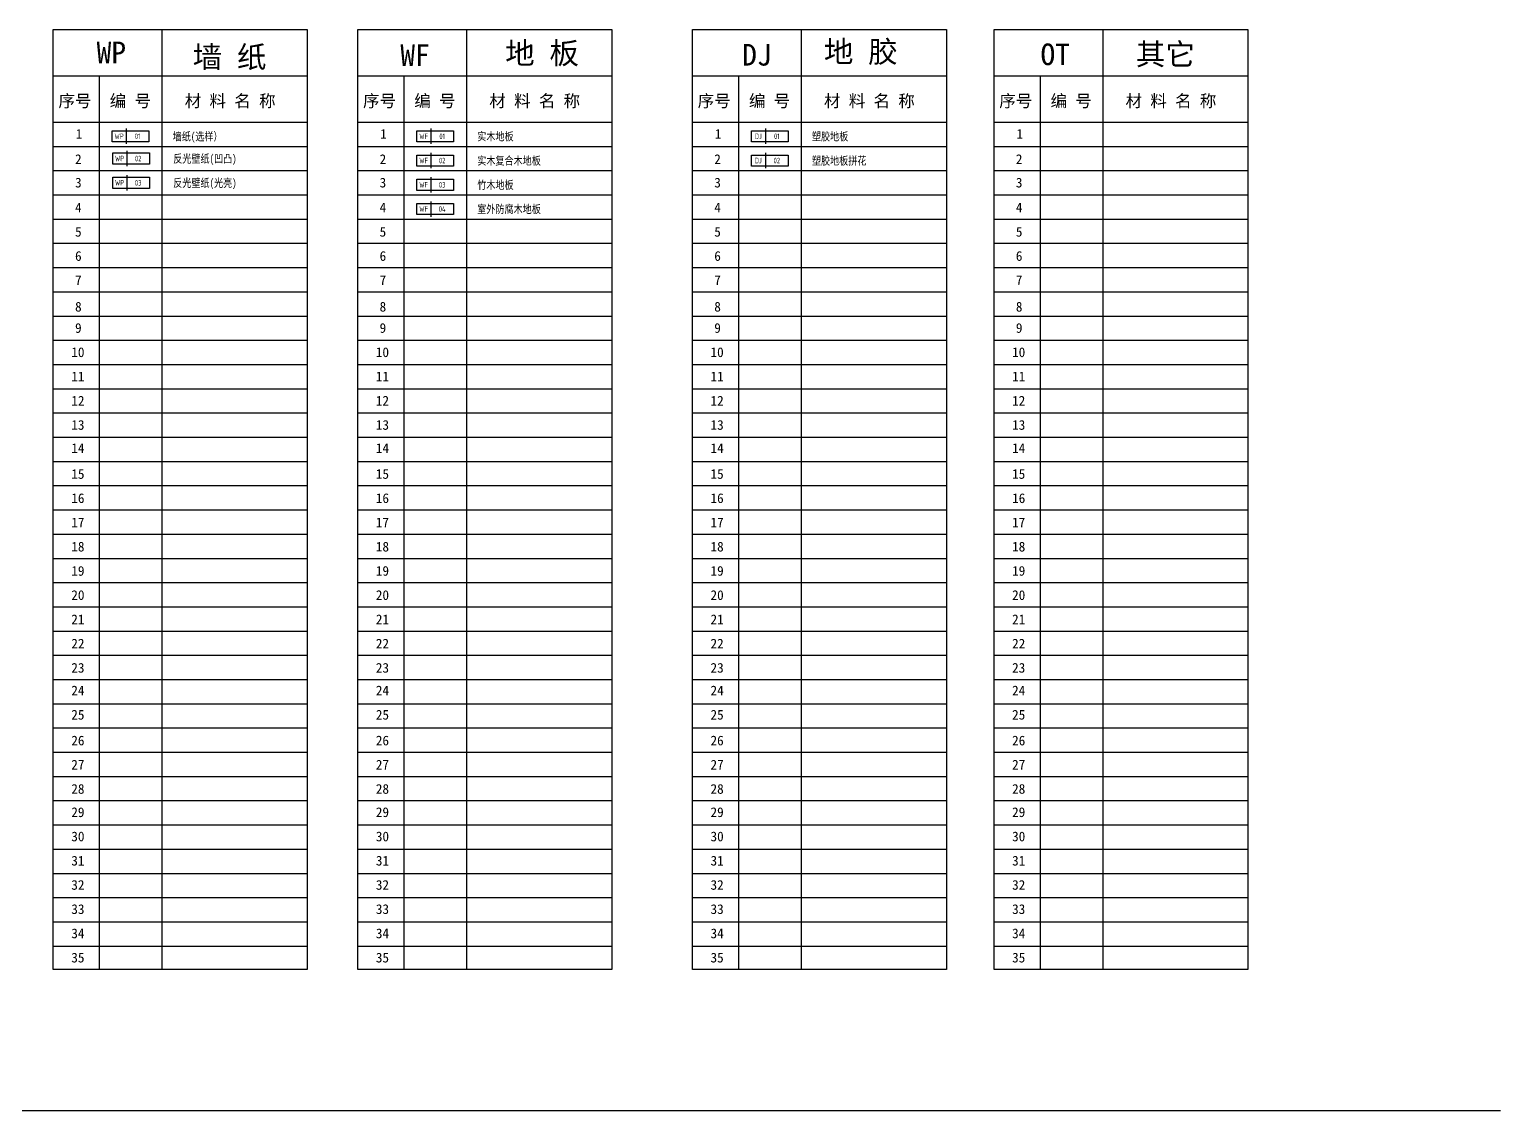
# Model space of a CAD drawing. Header units: millimetres. Extents: x -108685 to 756730, y -311791 to -113.
# Drawn here: x -36820 to -23225, y -290623 to -280632 of the extents above; entities that cross this region are included whole.
import ezdxf
from ezdxf.enums import TextEntityAlignment as Align

# ---------------------------------------------------------------- set-up
doc = ezdxf.new("R2010")
doc.units = ezdxf.units.MM
doc.layers.add('AQ3-【土建墙体】Original_wall', color=160, linetype='Continuous')
doc.layers.add('XX9-【标注引线】Dim', color=44, linetype='Continuous')
doc.styles.add('BLIP', font='ARCHSTYL.SHX', dxfattribs={"width": 0.75, "height": 12})
doc.styles.add('LRL-DIMT', font='archquik.shx', dxfattribs={"width": 0.8})
doc.styles.add('LRL-TXT1', font='NSimSun.ttf', dxfattribs={"width": 0.8})
doc.styles.add('新宋体', font='NSimSun.ttf')
doc.styles.add('黑体', font='simhei.ttf')

# ---------------------------------------------------------------- blocks, each defined once
blk = doc.blocks.new('FIN-REF')
for p, q in [((0, -3.5), (0, 3.5)), ((0, 3.5), (23, 3.5)), ((9, -4.83), (9, 4.83)), ((23, 3.5), (23, -3.5)), ((23, -3.5), (0, -3.5))]:
    blk.add_line(p, q)
at = {"style": 'BLIP', "width": 0.8, "flags": 4}
for p in [(-1.25, -3.33), (-1.16, -7.76)]:
    blk.add_attdef('ITEM', text='', height=3.5, dxfattribs=at).set_placement(p, align=Align.BOTTOM_RIGHT)
for tag, p in [('ITEM', (4.27, 0.01)), ('NUM', (15.95, 0.01)), ('ITEM', (10.51, -6.85)), ('ITEM', (10.51, -11.28))]:
    blk.add_attdef(tag, text='', height=3.5, dxfattribs=at).set_placement(p, align=Align.MIDDLE)
for p in [(23.89, -3.41), (24.07, -7.75)]:
    blk.add_attdef('ITEM', text='', height=3.5, dxfattribs=at).set_placement(p, align=Align.BOTTOM_LEFT)

msp = doc.modelspace()

# ---------------------------------------------------------------- linework, layer by layer
for p, q in [((-36599.7, -280632.4), (-34253.5, -280632.4)), ((-35595.3, -280632.4), (-35595.3, -289318.8)), ((-34253.5, -280632.4), (-34253.5, -289318.8)), ((-33785.4, -280632.4), (-31439.1, -280632.4)), ((-32780.9, -280632.4), (-32780.9, -289318.8)), ((-31439.1, -280632.4), (-31439.1, -289318.8)), ((-30692.7, -280632.4), (-28346.5, -280632.4)), ((-29688.3, -280632.4), (-29688.3, -289318.8)), ((-28346.5, -280632.4), (-28346.5, -289318.8)), ((-27905.8, -280632.4), (-25559.5, -280632.4)), ((-26901.3, -280632.4), (-26901.3, -289318.8)), ((-25559.5, -280632.4), (-25559.5, -289318.8)), ((-36599.7, -281060.9), (-34253.5, -281060.9)), ((-36175.1, -281060.9), (-36175.1, -289318.8)), ((-33785.4, -281060.9), (-31439.1, -281060.9)), ((-33360.7, -281060.9), (-33360.7, -289318.8)), ((-30692.7, -281060.9), (-28346.5, -281060.9)), ((-30268.1, -281060.9), (-30268.1, -289318.8)), ((-27905.8, -281060.9), (-25559.5, -281060.9)), ((-27481.1, -281060.9), (-27481.1, -289318.8)), ((-36599.7, -281489.4), (-34253.5, -281489.4)), ((-33785.4, -281489.4), (-31439.1, -281489.4)), ((-30692.7, -281489.4), (-28346.5, -281489.4)), ((-27905.8, -281489.4), (-25559.5, -281489.4)), ((-36599.7, -281713.4), (-34253.5, -281713.4)), ((-33785.4, -281713.4), (-31439.1, -281713.4)), ((-30692.7, -281713.4), (-28346.5, -281713.4)), ((-27905.8, -281713.4), (-25559.5, -281713.4)), ((-36599.7, -281937.3), (-34253.5, -281937.3)), ((-33785.4, -281937.3), (-31439.1, -281937.3)), ((-30692.7, -281937.3), (-28346.5, -281937.3)), ((-27905.8, -281937.3), (-25559.5, -281937.3)), ((-36599.7, -282161.2), (-34253.5, -282161.2)), ((-33785.4, -282161.2), (-31439.1, -282161.2)), ((-30692.7, -282161.2), (-28346.5, -282161.2)), ((-27905.8, -282161.2), (-25559.5, -282161.2)), ((-36599.7, -282385.1), (-34253.5, -282385.1)), ((-33785.4, -282385.1), (-31439.1, -282385.1)), ((-30692.7, -282385.1), (-28346.5, -282385.1)), ((-27905.8, -282385.1), (-25559.5, -282385.1)), ((-36599.7, -282609.1), (-34253.5, -282609.1)), ((-33785.4, -282609.1), (-31439.1, -282609.1)), ((-30692.7, -282609.1), (-28346.5, -282609.1)), ((-27905.8, -282609.1), (-25559.5, -282609.1)), ((-36599.7, -282833), (-34253.5, -282833)), ((-33785.4, -282833), (-31439.1, -282833)), ((-30692.7, -282833), (-28346.5, -282833)), ((-27905.8, -282833), (-25559.5, -282833)), ((-36599.7, -283056.9), (-34253.5, -283056.9)), ((-33785.4, -283056.9), (-31439.1, -283056.9)), ((-30692.7, -283056.9), (-28346.5, -283056.9)), ((-27905.8, -283056.9), (-25559.5, -283056.9)), ((-36599.7, -283280.9), (-34253.5, -283280.9)), ((-33785.4, -283280.9), (-31439.1, -283280.9)), ((-30692.7, -283280.9), (-28346.5, -283280.9)), ((-27905.8, -283280.9), (-25559.5, -283280.9)), ((-36599.7, -283504.8), (-34253.5, -283504.8)), ((-33785.4, -283504.8), (-31439.1, -283504.8)), ((-30692.7, -283504.8), (-28346.5, -283504.8)), ((-27905.8, -283504.8), (-25559.5, -283504.8)), ((-36599.7, -283728.7), (-34253.5, -283728.7)), ((-33785.4, -283728.7), (-31439.1, -283728.7)), ((-30692.7, -283728.7), (-28346.5, -283728.7)), ((-27905.8, -283728.7), (-25559.5, -283728.7)), ((-36599.7, -283952.6), (-34253.5, -283952.6)), ((-33785.4, -283952.6), (-31439.1, -283952.6)), ((-30692.7, -283952.6), (-28346.5, -283952.6)), ((-27905.8, -283952.6), (-25559.5, -283952.6)), ((-36599.7, -284176.6), (-34253.5, -284176.6)), ((-33785.4, -284176.6), (-31439.1, -284176.6)), ((-30692.7, -284176.6), (-28346.5, -284176.6)), ((-27905.8, -284176.6), (-25559.5, -284176.6)), ((-36599.7, -284400.5), (-34253.5, -284400.5)), ((-33785.4, -284400.5), (-31439.1, -284400.5)), ((-30692.7, -284400.5), (-28346.5, -284400.5)), ((-27905.8, -284400.5), (-25559.5, -284400.5)), ((-36599.7, -284624.4), (-34253.5, -284624.4)), ((-33785.4, -284624.4), (-31439.1, -284624.4)), ((-30692.7, -284624.4), (-28346.5, -284624.4)), ((-27905.8, -284624.4), (-25559.5, -284624.4)), ((-36599.7, -284848.4), (-34253.5, -284848.4)), ((-33785.4, -284848.4), (-31439.1, -284848.4)), ((-30692.7, -284848.4), (-28346.5, -284848.4)), ((-27905.8, -284848.4), (-25559.5, -284848.4)), ((-36599.7, -285072.3), (-34253.5, -285072.3)), ((-33785.4, -285072.3), (-31439.1, -285072.3)), ((-30692.7, -285072.3), (-28346.5, -285072.3)), ((-27905.8, -285072.3), (-25559.5, -285072.3)), ((-36599.7, -285296.2), (-34253.5, -285296.2)), ((-33785.4, -285296.2), (-31439.1, -285296.2)), ((-30692.7, -285296.2), (-28346.5, -285296.2)), ((-27905.8, -285296.2), (-25559.5, -285296.2)), ((-36599.7, -285520.1), (-34253.5, -285520.1)), ((-33785.4, -285520.1), (-31439.1, -285520.1)), ((-30692.7, -285520.1), (-28346.5, -285520.1)), ((-27905.8, -285520.1), (-25559.5, -285520.1)), ((-36599.7, -285744.1), (-34253.5, -285744.1)), ((-33785.4, -285744.1), (-31439.1, -285744.1)), ((-30692.7, -285744.1), (-28346.5, -285744.1)), ((-27905.8, -285744.1), (-25559.5, -285744.1)), ((-36599.7, -285968), (-34253.5, -285968)), ((-33785.4, -285968), (-31439.1, -285968)), ((-30692.7, -285968), (-28346.5, -285968)), ((-27905.8, -285968), (-25559.5, -285968)), ((-36599.7, -286191.9), (-34253.5, -286191.9)), ((-33785.4, -286191.9), (-31439.1, -286191.9)), ((-30692.7, -286191.9), (-28346.5, -286191.9)), ((-27905.8, -286191.9), (-25559.5, -286191.9)), ((-36599.7, -286415.9), (-34253.5, -286415.9)), ((-33785.4, -286415.9), (-31439.1, -286415.9)), ((-30692.7, -286415.9), (-28346.5, -286415.9)), ((-27905.8, -286415.9), (-25559.5, -286415.9)), ((-36599.7, -286639.8), (-34253.5, -286639.8)), ((-33785.4, -286639.8), (-31439.1, -286639.8)), ((-30692.7, -286639.8), (-28346.5, -286639.8)), ((-27905.8, -286639.8), (-25559.5, -286639.8)), ((-36599.7, -286863.7), (-34253.5, -286863.7)), ((-33785.4, -286863.7), (-31439.1, -286863.7)), ((-30692.7, -286863.7), (-28346.5, -286863.7)), ((-27905.8, -286863.7), (-25559.5, -286863.7)), ((-36599.7, -287087.6), (-34253.5, -287087.6)), ((-33785.4, -287087.6), (-31439.1, -287087.6)), ((-30692.7, -287087.6), (-28346.5, -287087.6)), ((-27905.8, -287087.6), (-25559.5, -287087.6)), ((-36599.7, -287311.6), (-34253.5, -287311.6)), ((-33785.4, -287311.6), (-31439.1, -287311.6)), ((-30692.7, -287311.6), (-28346.5, -287311.6)), ((-27905.8, -287311.6), (-25559.5, -287311.6)), ((-36599.7, -287535.5), (-34253.5, -287535.5)), ((-33785.4, -287535.5), (-31439.1, -287535.5)), ((-30692.7, -287535.5), (-28346.5, -287535.5)), ((-27905.8, -287535.5), (-25559.5, -287535.5)), ((-36599.7, -287759.4), (-34253.5, -287759.4)), ((-33785.4, -287759.4), (-31439.1, -287759.4)), ((-30692.7, -287759.4), (-28346.5, -287759.4)), ((-27905.8, -287759.4), (-25559.5, -287759.4)), ((-36599.7, -287983.3), (-34253.5, -287983.3)), ((-33785.4, -287983.3), (-31439.1, -287983.3)), ((-30692.7, -287983.3), (-28346.5, -287983.3)), ((-27905.8, -287983.3), (-25559.5, -287983.3)), ((-36599.7, -288207.3), (-34253.5, -288207.3)), ((-33785.4, -288207.3), (-31439.1, -288207.3)), ((-30692.7, -288207.3), (-28346.5, -288207.3)), ((-27905.8, -288207.3), (-25559.5, -288207.3)), ((-36599.7, -288431.2), (-34253.5, -288431.2)), ((-33785.4, -288431.2), (-31439.1, -288431.2)), ((-30692.7, -288431.2), (-28346.5, -288431.2)), ((-27905.8, -288431.2), (-25559.5, -288431.2)), ((-36599.7, -288655.1), (-34253.5, -288655.1)), ((-33785.4, -288655.1), (-31439.1, -288655.1)), ((-30692.7, -288655.1), (-28346.5, -288655.1)), ((-27905.8, -288655.1), (-25559.5, -288655.1)), ((-36599.7, -288879.1), (-34253.5, -288879.1)), ((-33785.4, -288879.1), (-31439.1, -288879.1)), ((-30692.7, -288879.1), (-28346.5, -288879.1)), ((-27905.8, -288879.1), (-25559.5, -288879.1)), ((-36599.7, -289103), (-34253.5, -289103)), ((-33785.4, -289103), (-31439.1, -289103)), ((-30692.7, -289103), (-28346.5, -289103)), ((-27905.8, -289103), (-25559.5, -289103))]:
    msp.add_line(p, q)
for points in [[(-34253.5, -281060.9), (-34253.5, -289318.8), (-36599.7, -289318.8), (-36599.7, -280632.4)], [(-31439.1, -281060.9), (-31439.1, -289318.8), (-33785.4, -289318.8), (-33785.4, -280632.4)], [(-28346.5, -281060.9), (-28346.5, -289318.8), (-30692.7, -289318.8), (-30692.7, -280632.4)], [(-25559.5, -281060.9), (-25559.5, -289318.8), (-27905.8, -289318.8), (-27905.8, -280632.4)]]:
    msp.add_lwpolyline(points)
at = {"layer": 'AQ3-【土建墙体】Original_wall'}
msp.add_line((-49349.6, -290623.4), (-23225.1, -290623.4), dxfattribs=at)

# ---------------------------------------------------------------- block references
ref = msp.add_blockref('FIN-REF', (-36054.4, -281620.3), dxfattribs=dict(xscale=14.67391304340708, yscale=14.67391304340708, zscale=14.67391304340708))
ref.add_attrib('ITEM', 'WP', dxfattribs={"height": 51.36, "style": 'LRL-DIMT', "width": 0.8}).set_placement((-35991.6, -281620.1), align=Align.MIDDLE)
ref.add_attrib('NUM', '01', dxfattribs={"height": 51.36, "style": 'LRL-DIMT', "width": 0.8}).set_placement((-35820.2, -281620.1), align=Align.MIDDLE)
ref = msp.add_blockref('FIN-REF', (-33240, -281620.3), dxfattribs=dict(xscale=14.67391304340708, yscale=14.67391304340708, zscale=14.67391304340708))
ref.add_attrib('ITEM', 'WF', dxfattribs={"height": 51.36, "style": 'LRL-DIMT', "width": 0.8}).set_placement((-33177.3, -281620.1), align=Align.MIDDLE)
ref.add_attrib('NUM', '01', dxfattribs={"height": 51.36, "style": 'LRL-DIMT', "width": 0.8}).set_placement((-33005.9, -281620.1), align=Align.MIDDLE)
ref = msp.add_blockref('FIN-REF', (-30147.3, -281620.3), dxfattribs=dict(xscale=14.67391304340708, yscale=14.67391304340708, zscale=14.67391304340708))
ref.add_attrib('ITEM', 'DJ', dxfattribs={"height": 51.36, "style": 'LRL-DIMT', "width": 0.8}).set_placement((-30084.6, -281620.1), align=Align.MIDDLE)
ref.add_attrib('NUM', '01', dxfattribs={"height": 51.36, "style": 'LRL-DIMT', "width": 0.8}).set_placement((-29913.2, -281620.1), align=Align.MIDDLE)
ref = msp.add_blockref('FIN-REF', (-36049.2, -281825.7), dxfattribs=dict(xscale=14.67391304340708, yscale=14.67391304340708, zscale=14.67391304340708))
ref.add_attrib('ITEM', 'WP', dxfattribs={"height": 51.36, "style": 'LRL-DIMT', "width": 0.8}).set_placement((-35986.5, -281825.5), align=Align.MIDDLE)
ref.add_attrib('NUM', '02', dxfattribs={"height": 51.36, "style": 'LRL-DIMT', "width": 0.8}).set_placement((-35815.1, -281825.5), align=Align.MIDDLE)
ref = msp.add_blockref('FIN-REF', (-33240, -281844.3), dxfattribs=dict(xscale=14.67391304340708, yscale=14.67391304340708, zscale=14.67391304340708))
ref.add_attrib('ITEM', 'WF', dxfattribs={"height": 51.36, "style": 'LRL-DIMT', "width": 0.8}).set_placement((-33177.3, -281844.1), align=Align.MIDDLE)
ref.add_attrib('NUM', '02', dxfattribs={"height": 51.36, "style": 'LRL-DIMT', "width": 0.8}).set_placement((-33005.9, -281844.1), align=Align.MIDDLE)
ref = msp.add_blockref('FIN-REF', (-30147.3, -281844.3), dxfattribs=dict(xscale=14.67391304340708, yscale=14.67391304340708, zscale=14.67391304340708))
ref.add_attrib('ITEM', 'DJ', dxfattribs={"height": 51.36, "style": 'LRL-DIMT', "width": 0.8}).set_placement((-30084.6, -281844.1), align=Align.MIDDLE)
ref.add_attrib('NUM', '02', dxfattribs={"height": 51.36, "style": 'LRL-DIMT', "width": 0.8}).set_placement((-29913.2, -281844.1), align=Align.MIDDLE)
ref = msp.add_blockref('FIN-REF', (-36049.2, -282049.6), dxfattribs=dict(xscale=14.67391304340708, yscale=14.67391304340708, zscale=14.67391304340708))
ref.add_attrib('ITEM', 'WP', dxfattribs={"height": 51.36, "style": 'LRL-DIMT', "width": 0.8}).set_placement((-35986.5, -282049.4), align=Align.MIDDLE)
ref.add_attrib('NUM', '03', dxfattribs={"height": 51.36, "style": 'LRL-DIMT', "width": 0.8}).set_placement((-35815.1, -282049.4), align=Align.MIDDLE)
ref = msp.add_blockref('FIN-REF', (-33240, -282068.2), dxfattribs=dict(xscale=14.67391304340708, yscale=14.67391304340708, zscale=14.67391304340708))
ref.add_attrib('ITEM', 'WF', dxfattribs={"height": 51.36, "style": 'LRL-DIMT', "width": 0.8}).set_placement((-33177.3, -282068), align=Align.MIDDLE)
ref.add_attrib('NUM', '03', dxfattribs={"height": 51.36, "style": 'LRL-DIMT', "width": 0.8}).set_placement((-33005.9, -282068), align=Align.MIDDLE)
ref = msp.add_blockref('FIN-REF', (-33240, -282292.1), dxfattribs=dict(xscale=14.67391304340708, yscale=14.67391304340708, zscale=14.67391304340708))
ref.add_attrib('ITEM', 'WF', dxfattribs={"height": 51.36, "style": 'LRL-DIMT', "width": 0.8}).set_placement((-33177.3, -282291.9), align=Align.MIDDLE)
ref.add_attrib('NUM', '04', dxfattribs={"height": 51.36, "style": 'LRL-DIMT', "width": 0.8}).set_placement((-33005.9, -282291.9), align=Align.MIDDLE)

# ---------------------------------------------------------------- texts
at = {"style": '新宋体'}
for s, height, p in [('序号', 111.96, (-36551.8, -281349)), ('编 号', 111.96, (-36077.8, -281349)), ('材 料 名 称', 111.96, (-35384.8, -281349)), ('序号', 111.96, (-33737.4, -281349)), ('编 号', 111.96, (-33263.5, -281349)), ('材 料 名 称', 111.96, (-32570.4, -281349)), ('序号', 111.96, (-30644.8, -281349)), ('编 号', 111.96, (-30170.8, -281349)), ('材 料 名 称', 111.96, (-29477.7, -281349)), ('序号', 111.96, (-27857.8, -281349)), ('编 号', 111.96, (-27383.9, -281349)), ('材 料 名 称', 111.96, (-26690.8, -281349)), ('1', 89.6, (-36392.9, -281642.7)), ('1', 89.6, (-33578.6, -281642.7)), ('1', 89.6, (-30485.9, -281642.7)), ('1', 89.6, (-27699, -281642.7)), ('2', 89.6, (-36398.4, -281876.2)), ('2', 89.6, (-33584.1, -281876.2)), ('2', 89.6, (-30491.4, -281876.2)), ('2', 89.6, (-27704.5, -281876.2)), ('3', 89.6, (-36398.4, -282092.7)), ('3', 89.6, (-33584.1, -282092.7)), ('3', 89.6, (-30491.4, -282092.7)), ('3', 89.6, (-27704.5, -282092.7)), ('4', 89.6, (-36398.4, -282323.1)), ('4', 89.6, (-33584.1, -282323.1)), ('4', 89.6, (-30491.4, -282323.1)), ('4', 89.6, (-27704.5, -282323.1)), ('5', 89.6, (-36398.4, -282547)), ('5', 89.6, (-33584.1, -282547)), ('5', 89.6, (-30491.4, -282547)), ('5', 89.6, (-27704.5, -282547)), ('6', 89.6, (-36398.4, -282770.9)), ('6', 89.6, (-33584.1, -282770.9)), ('6', 89.6, (-30491.4, -282770.9)), ('6', 89.6, (-27704.5, -282770.9)), ('7', 89.6, (-36398.4, -282994.8)), ('7', 89.6, (-33584.1, -282994.8)), ('7', 89.6, (-30491.4, -282994.8)), ('7', 89.6, (-27704.5, -282994.8)), ('8', 89.6, (-36398.4, -283239.9)), ('8', 89.6, (-33584.1, -283239.9)), ('8', 89.6, (-30491.4, -283239.9)), ('8', 89.6, (-27704.5, -283239.9)), ('9', 89.6, (-36398.4, -283436.3)), ('9', 89.6, (-33584.1, -283436.3)), ('9', 89.6, (-30491.4, -283436.3)), ('9', 89.6, (-27704.5, -283436.3)), ('10', 89.57, (-36433.1, -283660.2)), ('10', 89.57, (-33618.8, -283660.2)), ('10', 89.57, (-30526.1, -283660.2)), ('10', 89.57, (-27739.2, -283660.2)), ('11', 89.57, (-36433.1, -283884.1)), ('11', 89.57, (-33618.8, -283884.1)), ('11', 89.57, (-30526.1, -283884.1)), ('11', 89.57, (-27739.2, -283884.1)), ('12', 89.57, (-36433.1, -284108.1)), ('12', 89.57, (-33618.8, -284108.1)), ('12', 89.57, (-30526.1, -284108.1)), ('12', 89.57, (-27739.2, -284108.1)), ('13', 89.57, (-36433.1, -284332)), ('13', 89.57, (-33618.8, -284332)), ('13', 89.57, (-30526.1, -284332)), ('13', 89.57, (-27739.2, -284332)), ('14', 89.57, (-36433.1, -284546.9)), ('14', 89.57, (-33618.8, -284546.9)), ('14', 89.57, (-30526.1, -284546.9)), ('14', 89.57, (-27739.2, -284546.9)), ('15', 89.57, (-36433.1, -284785.1)), ('15', 89.57, (-33618.8, -284785.1)), ('15', 89.57, (-30526.1, -284785.1)), ('15', 89.57, (-27739.2, -284785.1)), ('16', 89.57, (-36433.1, -285009)), ('16', 89.57, (-33618.8, -285009)), ('16', 89.57, (-30526.1, -285009)), ('16', 89.57, (-27739.2, -285009)), ('17', 89.57, (-36433.1, -285232.9)), ('17', 89.57, (-33618.8, -285232.9)), ('17', 89.57, (-30526.1, -285232.9)), ('17', 89.57, (-27739.2, -285232.9)), ('18', 89.57, (-36433.1, -285456.9)), ('18', 89.57, (-33618.8, -285456.9)), ('18', 89.57, (-30526.1, -285456.9)), ('18', 89.57, (-27739.2, -285456.9)), ('19', 89.57, (-36433.1, -285680.8)), ('19', 89.57, (-33618.8, -285680.8)), ('19', 89.57, (-30526.1, -285680.8)), ('19', 89.57, (-27739.2, -285680.8)), ('20', 89.57, (-36433.1, -285904.7)), ('20', 89.57, (-33618.8, -285904.7)), ('20', 89.57, (-30526.1, -285904.7)), ('20', 89.57, (-27739.2, -285904.7)), ('21', 89.57, (-36433.1, -286128.7)), ('21', 89.57, (-33618.8, -286128.7)), ('21', 89.57, (-30526.1, -286128.7)), ('21', 89.57, (-27739.2, -286128.7)), ('22', 89.57, (-36433.1, -286352.6)), ('22', 89.57, (-33618.8, -286352.6)), ('22', 89.57, (-30526.1, -286352.6)), ('22', 89.57, (-27739.2, -286352.6)), ('23', 89.57, (-36433.1, -286576.5)), ('23', 89.57, (-33618.8, -286576.5)), ('23', 89.57, (-30526.1, -286576.5)), ('23', 89.57, (-27739.2, -286576.5)), ('24', 89.57, (-36433.1, -286786.2)), ('24', 89.57, (-33618.8, -286786.2)), ('24', 89.57, (-30526.1, -286786.2)), ('24', 89.57, (-27739.2, -286786.2)), ('25', 89.57, (-36433.1, -287010.1)), ('25', 89.57, (-33618.8, -287010.1)), ('25', 89.57, (-30526.1, -287010.1)), ('25', 89.57, (-27739.2, -287010.1)), ('26', 89.57, (-36433.1, -287248.4)), ('26', 89.57, (-33618.8, -287248.4)), ('26', 89.57, (-30526.1, -287248.4)), ('26', 89.57, (-27739.2, -287248.4)), ('27', 89.57, (-36433.1, -287471.7)), ('27', 89.57, (-33618.8, -287471.7)), ('27', 89.57, (-30526.1, -287471.7)), ('27', 89.57, (-27739.2, -287471.7)), ('28', 89.57, (-36433.1, -287695.6)), ('28', 89.57, (-33618.8, -287695.6)), ('28', 89.57, (-30526.1, -287695.6)), ('28', 89.57, (-27739.2, -287695.6)), ('29', 89.57, (-36433.1, -287910.9)), ('29', 89.57, (-33618.8, -287910.9)), ('29', 89.57, (-30526.1, -287910.9)), ('29', 89.57, (-27739.2, -287910.9)), ('30', 89.57, (-36433.1, -288134.9)), ('30', 89.57, (-33618.8, -288134.9)), ('30', 89.57, (-30526.1, -288134.9)), ('30', 89.57, (-27739.2, -288134.9)), ('31', 89.57, (-36433.1, -288358.8)), ('31', 89.57, (-33618.8, -288358.8)), ('31', 89.57, (-30526.1, -288358.8)), ('31', 89.57, (-27739.2, -288358.8)), ('32', 89.57, (-36433.1, -288582.7)), ('32', 89.57, (-33618.8, -288582.7)), ('32', 89.57, (-30526.1, -288582.7)), ('32', 89.57, (-27739.2, -288582.7)), ('33', 89.57, (-36433.1, -288806.6)), ('33', 89.57, (-33618.8, -288806.6)), ('33', 89.57, (-30526.1, -288806.6)), ('33', 89.57, (-27739.2, -288806.6)), ('34', 89.57, (-36433.1, -289030.6)), ('34', 89.57, (-33618.8, -289030.6)), ('34', 89.57, (-30526.1, -289030.6)), ('34', 89.57, (-27739.2, -289030.6)), ('35', 89.57, (-36433.1, -289254.5)), ('35', 89.57, (-33618.8, -289254.5)), ('35', 89.57, (-30526.1, -289254.5)), ('35', 89.57, (-27739.2, -289254.5))]:
    msp.add_text(s, height=height, dxfattribs=at).set_placement(p)
at = {"style": 'LRL-TXT1', "width": 0.8}
for s, p in [('墙纸(选样）', (-35496.2, -281659.2)), ('实木地板', (-32681.8, -281659.2)), ('塑胶地板', (-29589.2, -281659.2)), ('反光壁纸(凹凸)', (-35491.1, -281864.6)), ('实木复合木地板', (-32681.8, -281883.1)), ('塑胶地板拼花', (-29589.2, -281883.1)), ('反光壁纸(光亮)', (-35491.1, -282088.5)), ('竹木地板', (-32681.8, -282107)), ('室外防腐木地板', (-32681.8, -282331))]:
    msp.add_text(s, height=75, dxfattribs=at).set_placement(p)
at = {"layer": 'XX9-【标注引线】Dim', "style": '黑体'}
for s, p in [('地 板 ', (-32423.8, -280951.4)), ('地 胶 ', (-29478.2, -280937.8)), ('其它', (-26595.7, -280961.4)), ('WP', (-36199.2, -280944.4)), ('墙 纸 ', (-35311.6, -280986.9)), ('WF', (-33392.4, -280968.9)), ('DJ', (-30233.3, -280966.4)), ('OT', (-27476.5, -280962.5))]:
    msp.add_text(s, height=200, dxfattribs=at).set_placement(p)

doc.saveas('drawing.dxf')
